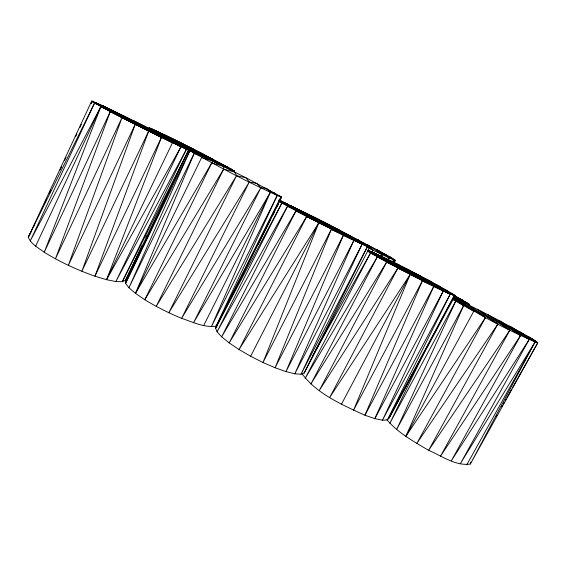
<?xml version="1.0" encoding="UTF-8"?>
<svg xmlns="http://www.w3.org/2000/svg" width="566" height="566" viewBox="0 0 566 566"><rect width="100%" height="100%" fill="white"/><g stroke="black" fill="none" stroke-linecap="round" stroke-linejoin="round"><path stroke-width="0.85" d="M238.831 282.512L279.356 201.227L306.687 216.537L369.697 247.292L367.468 246.571L304.253 372.923L369.697 247.292C341.043 229.838 310.543 214.981 279.944 201.107L279.356 201.227L215.582 328.075L217.075 331.782L221.66 336.82L229.166 342.904L239.071 349.547L250.66 356.269L262.992 362.509L275.083 367.751L285.964 371.607L294.794 373.801L301.013 374.218L304.253 372.923L304.352 371.494M470.778 462.047L470.36 464.007C456.005 466.391 441.338 455.729 428.639 450.303C413.796 441.572 398.018 433.011 386.833 419.604M279.512 200.916L281.578 197.01L280.984 197.074C235.456 176.96 192.284 152.084 149.042 127.803C177.993 140.991 206.526 155.325 234.232 170.96L167.968 138.38L133.951 121.032L246.026 177.809L281.578 197.01L217.74 323.978L216.106 326.129C204.156 327.877 192.688 321.997 181.615 318.34C168.887 313.083 156.534 306.928 144.79 299.725L212.682 161.041L195.808 152.94L186.455 149.226L91.628 101.215L110.299 111.552L148.681 131.142L94.947 276.201C77.287 269.975 60.173 262.122 44.24 252.259C38.516 247.866 31.052 244.328 28.3 237.211L91.628 101.215L102.687 105.771L145.886 127.032M91.628 101.215L180.964 146.778L106.549 279.703L161.437 137.446L100.897 106.557L30.21 241.038L94.557 103.04L186.455 149.226L122.291 281.741L115.86 281.564L106.549 279.703L94.947 276.201L161.437 137.446L110.299 111.552L44.24 252.259L100.897 106.557L180.964 146.778L115.86 281.564L186.455 149.226L92.173 101.13L91.055 103.536L92.173 101.13L188.669 149.983L125.588 283.318L128.935 287.747L135.479 293.365L144.79 299.725L223.676 169.1L223.365 166.333L211.719 162.881L135.479 293.365L194.145 153.45L195.808 152.94L189.773 150.903L125.588 283.318L125.532 280.312L142.094 245.326M217.188 325.917L215.582 328.075L281.91 202.953L358.681 240.5L287.549 206.215L221.66 336.82L296.004 210.863L368.834 246.415L306.687 216.537L239.071 349.547L318.8 222.855L369.697 247.292L331.386 229.258L275.083 367.751L343.399 235.272L367.468 246.571L301.013 374.218L362.091 244.236L306.687 216.537L229.166 342.904L296.004 210.863L365.02 244.088L287.549 206.215L217.075 331.782L281.91 202.953L350.276 235.937L279.356 201.227L340.371 230.702L279.944 201.107L329.554 225.084L283.495 202.508L318.446 219.417L289.622 205.295L307.685 214.033M343.399 235.272L285.964 371.607L353.899 240.387L362.091 244.236L294.794 373.801L353.899 240.387L331.386 229.258L262.992 362.509L318.8 222.855L250.66 356.269M367.284 250.95L386.677 262.086L422.448 280.736L364.928 415.246C342.805 405.079 317.165 394.148 302.322 374.076M512.548 387.54L537.7 342.925L533.759 339.798L509.612 326.15L529.168 339.536L451.279 460.901L520.6 335.482L487.864 314.696L509.867 330.162L428.639 450.303L497.847 324.049L467.459 304.423L485.479 317.568L405.857 436.329L463.604 305.682L453.769 298.24C480.074 315.927 508.537 330.586 537.7 342.925L470.36 464.007L534.99 342.069C509.244 324.636 481.234 311.045 453.274 297.617M341.432 404.23L410.145 274.482L329.702 397.445L397.898 268.079L452.864 293.995L386.677 262.086L310.868 384.031L377.324 256.936L440.525 286.842L370.525 253.016L305.131 378.428L377.324 256.936L447.855 290.995L386.677 262.086L319.259 390.54L397.898 268.079L455.078 295.629L422.448 280.736L433.797 286.389L374.833 418.621L364.928 415.246L433.797 286.389L450.253 294.122L455.078 295.629L389.16 417.991L387.314 419.972L382.446 420.22L374.833 418.621L443.298 290.959L450.253 294.122L387.314 419.972L454.257 295.693L422.448 280.736L353.495 410.329L410.145 274.482L455.078 295.629C427.224 278.479 397.707 263.926 367.985 250.264L410.145 270.704L367.398 250.384L421.069 276.385L367.426 250.915L431.398 281.868L370.525 253.016L316.132 349.562M30.981 232.52L28.3 237.211L94.557 103.04L172.46 142.781L106.549 279.703M33.967 226.11L34.71 224.504M44.785 202.876L46.278 199.671M49.263 193.261L50.756 190.056M60.081 170.026L61.574 166.821M64.559 160.411L66.052 157.207M75.752 136.378L76.877 133.979M79.863 127.569L81.348 124.364M35.623 246.182L100.897 106.557M273.788 192.426L277.234 195.503L216.106 326.129L280.984 197.074L279.059 195.419L277.234 195.503L266.169 188.308L260.855 187.756L256.723 183.342L249.281 182.047L246.026 177.809L236.56 175.651L234.692 172.022L223.676 169.1L156.216 306.376L236.56 175.651L168.831 312.75L249.281 182.047L181.615 318.34L260.855 187.756L193.544 322.712L270.378 192.334L266.169 188.308M145.858 237.373L146.608 235.789M148.681 131.142L81.858 271.298L135.196 124.357L110.299 111.552L55.44 258.832L122.015 117.65L68.337 265.362L135.196 124.357L172.46 142.781M388.064 260.367L389.203 257.99L376.524 249.479L332.539 226.994M188.669 149.983L122.291 281.741L125.532 280.312L188.669 149.983L95.987 102.701L187.643 149.12L102.687 105.771L183.589 146.764L111.672 110.073L234.232 170.96L159.18 133.753L232.626 169.864L152.884 130.307L228.402 167.479L149.042 127.803L213.573 159.598L151.582 128.793L203.944 154.624L156.704 131.142L193.579 149.332L164.048 134.644L183.08 144.026M425.611 349.547L389.847 423.311L455.722 301.154L453.182 299.202M135.479 293.365L201.63 157.546L203.286 156.478L194.145 153.45L128.935 287.747L189.773 150.903L190.777 150.712M217.74 323.978L280.984 197.074M203.689 325.556L270.378 192.334L211.366 326.688L277.234 195.503M125.532 280.312L137.389 256.745M258.103 244.554L270.81 219.275M272.798 215.328L274.779 211.373M276.767 207.425L278.755 203.477M392.45 262.249L393.646 259.893L390.342 257.106L376.524 249.479L382.206 254.714L395.273 260.353L394.042 262.695M304.253 372.923L321.502 339.133M322.302 337.562L324.311 333.636M326.313 329.709L328.322 325.775M396.823 403.084L389.16 417.991L454.257 295.693M397.629 401.513L399.638 397.587M372.272 251.842L373.086 250.278L367.426 244.675L382.206 254.714L380.982 257.049M387.972 260.332L389.203 257.99L387.837 260.261M392.415 262.235L393.646 259.893L384.349 253.724M394.021 262.674L395.273 260.353L390.342 257.106L395.273 260.353M405.857 436.329L473.756 311.286L459.245 300.489L453.84 298.056M466.752 464.87L534.99 342.069L460.257 463.816L529.168 339.536L498.879 320.434L520.6 335.482L440.447 456.274L509.867 330.162L477.195 309.248L497.847 324.049L416.802 443.468L485.479 317.568L459.245 300.489M312.68 355.689L315.269 351.09M496.071 416.774L496.934 415.239M501.702 406.777L502.573 405.235M503.443 403.7L504.306 402.157M505.176 400.622L506.039 399.08M506.91 397.544L511.678 389.083M380.812 256.95L382.206 254.714L368.565 248.014M371.664 252.514L373.086 250.278L369.563 247.844M459.344 300.525L465.372 303.256L469.285 304.359L453.345 294.865M201.63 157.546L212.682 161.041M212.809 161.091L232.98 170.621L178.601 143.891M453.55 297.242L469.285 304.359L453.578 296.817M454.413 296.188L462.408 299.945L454.441 296.11M454.477 296.853L467.084 302.768L454.491 296.718M453.578 297.001L469.285 304.359M453.663 297.49L468.747 304.536M453.394 297.645L465.372 303.256L453.564 297.596M454.045 295.367L455.63 296.11L453.253 294.964M389.026 260.049L372.853 252.351L399.256 265.15L367.985 250.264M279.363 200.767L296.81 209.123L279.293 199.982M331.386 229.258L367.468 246.571M422.448 280.736L450.253 294.122L382.446 420.22L443.298 290.959L433.797 286.389M279.229 201.008L280.814 201.772M221.985 165.562L190.24 149.827L232.98 170.621M279.314 200.619L293.634 207.573M295.226 208.345L296.81 209.123M190.24 149.827L228.848 168.788M122.327 115.266L167.968 138.38M111.672 110.073L176.868 143.092M473.756 311.286L452.8 299.343M509.612 326.15L537.7 342.925L527.646 336.176L537.226 342.14M376.524 249.479L393.646 259.893M519.404 331.506L537.7 342.925M452.934 298.622L463.604 305.682L396.667 429.438L455.722 301.154L452.821 299.23M362.516 242.977L357.585 239.567L358.688 240.776M363.931 243.953L365.339 244.922M351.153 236.977L347.595 234.473L348.67 235.852M338.015 229.676L339.416 230.695M287.705 204.333L279.01 200.166L287.705 204.333"/></g></svg>
